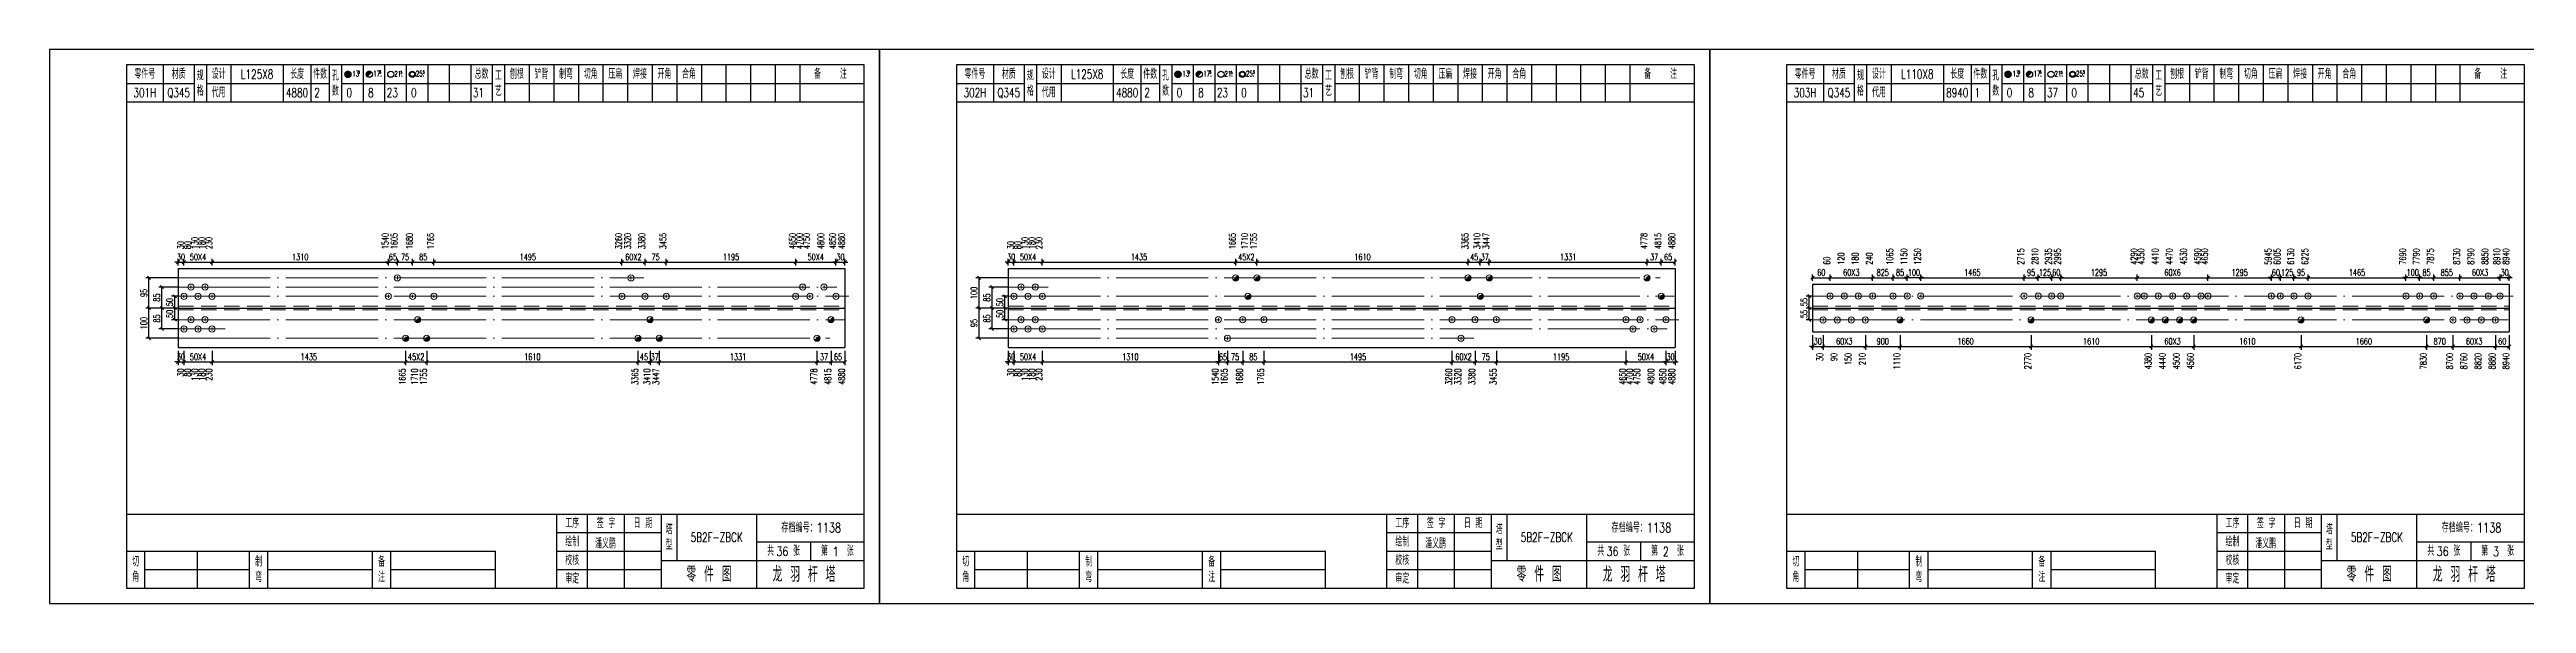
# Model space of a CAD drawing. Header units: millimetres. Extents: x 0 to 30240, y -10896 to -1348.
# Drawn here: x 0 to 806, y -2530 to -2350 of the extents above; entities that cross this region are included whole.
import ezdxf
from ezdxf.enums import TextEntityAlignment as Align

# ---------------------------------------------------------------- set-up
doc = ezdxf.new("R2010")
doc.units = ezdxf.units.MM
doc.header["$LTSCALE"] = 20
doc.header["$PDMODE"] = 1
doc.linetypes.add('DASHDOT2X', pattern=[1.75, 1.5, -0.125, 0, -0.125])
doc.linetypes.add('HIDDEN', pattern=[0.375, 0.25, -0.125])
for name, color, linetype, lineweight in [('1', 7, 'Continuous', 25), ('11', 3, 'Continuous', 13), ('2', 1, 'HIDDEN', 13), ('5', 1, 'Continuous', 13), ('7', 2, 'DASHDOT2X', 13)]:
    doc.layers.add(name, color=color, linetype=linetype, lineweight=lineweight)
doc.styles.get("Standard").update_dxf_attribs({"font": 'simplex', "width": 0.7, "bigfont": 'gbhzfs.shx'})
doc.styles.add('SYMBOL_TXT', font='txt.shx', dxfattribs={"width": 0.6})
doc.styles.add('TITLE_TXT', font='simplex.shx', dxfattribs={"width": 0.75, "height": 2.5, "bigfont": 'gbhzfs.shx'})
doc.dimstyles.get("Standard").update_dxf_attribs({"dimtxt": 2.1, "dimasz": 1, "dimexe": 1.05, "dimexo": 0, "dimgap": 0.63, "dimtad": 1, "dimzin": 0, "dimdsep": 46, "dimtxsty": 'standard', "dimblk": 'OBLIQUE', "dimblk1": 'OBLIQUE', "dimblk2": 'OBLIQUE', "dimcen": 0.09, "dimadec": 0, "dimazin": 0, "dimtfac": 1, "dimtdec": 1, "dimtix": 1, "dimtmove": 0, "dimatfit": 3, "dimfxl": 0, "dimtolj": 1, "dimtzin": 0, "dimarcsym": 0})
pattern_1 = [(0, (-3, 0), (0, 0.0125), [])]

# ---------------------------------------------------------------- blocks, each defined once
blk = doc.blocks.new('M12_HOLE')
h = blk.add_hatch()
h.set_pattern_fill('LINE', scale=0.1, style=0)
h.set_pattern_definition(pattern_1)
h.paths.add_polyline_path([(-5, 0, 1), (-1, 0, 1)])
at = {"color": 7}
blk.add_circle((-3, 0), 2, dxfattribs=at)
at = {"color": 7, "attachment_point": 1, "style": 'SYMBOL_TXT'}
for s, insert, char_height, width in [('13\\f??|b0|i0|c0|p54;.', (-0.1, 2.1), 3.5, 5.707), ('5', (3.7, 2.3), 1.8, 2.931)]:
    blk.add_mtext(s, dxfattribs=dict(at, insert=insert, char_height=char_height, width=width))
blk = doc.blocks.new('M16_HOLE')
h = blk.add_hatch()
h.set_pattern_fill('LINE', scale=0.1, style=0)
h.set_pattern_definition(pattern_1)
h.paths.add_polyline_path([(-1.6, 1.4, 0.668179), (-5, 0, 0.198912), (-4.4, -1.4)])
at = {"color": 7}
blk.add_circle((-3, 0), 2, dxfattribs=at)
at = {"color": 7, "attachment_point": 1, "style": 'SYMBOL_TXT'}
for s, insert, char_height, width in [('17.', (-0.4, 2.1), 3.5, 6.316), ('5', (3.6, 2.3), 1.8, 1.822)]:
    blk.add_mtext(s, dxfattribs=dict(at, insert=insert, char_height=char_height, width=width))
blk = doc.blocks.new('M20_HOLE')
at = {"color": 7}
blk.add_circle((-3, 0), 2, dxfattribs=at)
at = {"color": 7, "attachment_point": 1, "style": 'SYMBOL_TXT'}
for s, insert, char_height, width in [('21.', (-0.7, 2), 3.5, 6.074), ('5', (3.3, 2), 1.8, 1.458)]:
    blk.add_mtext(s, dxfattribs=dict(at, insert=insert, char_height=char_height, width=width))
blk = doc.blocks.new('M24_HOLE')
at = {"color": 7}
for radius in [2, 1.5]:
    blk.add_circle((-3, 0), radius, dxfattribs=at)
at = {"color": 7, "attachment_point": 1, "style": 'SYMBOL_TXT'}
for s, insert, char_height, width in [('25.', (-0.7, 2.1), 3.5, 2.429), ('5', (3.9, 2.3), 1.8, 1.944)]:
    blk.add_mtext(s, dxfattribs=dict(at, insert=insert, char_height=char_height, width=width))
blk = doc.blocks.new('JgCard')
for p, q in [((270, 180), (0, 180)), ((0, 180), (0, 0)), ((270, 0), (270, 180)), ((265, 175), (25, 175)), ((25, 175), (25, 5)), ((37, 175), (37, 163)), ((47, 175), (47, 163)), ((51, 175), (51, 163)), ((59, 175), (59, 163)), ((76, 175), (76, 163)), ((85, 175), (85, 163)), ((91, 175), (91, 163)), ((95, 175), (95, 163)), ((102, 175), (102, 163)), ((109, 175), (109, 163)), ((116, 175), (116, 163)), ((123, 175), (123, 163)), ((130, 175), (130, 163)), ((137, 175), (137, 163)), ((144, 175), (144, 163)), ((148, 175), (148, 163)), ((156, 175), (156, 163)), ((164, 175), (164, 163)), ((172, 175), (172, 163)), ((180, 175), (180, 163)), ((188, 175), (188, 163)), ((196, 175), (196, 163)), ((204, 175), (204, 163)), ((212, 175), (212, 163)), ((220, 175), (220, 163)), ((228, 175), (228, 163)), ((236, 175), (236, 163)), ((244, 175), (244, 163)), ((265, 5), (265, 175)), ((25, 169), (47, 169)), ((25, 163), (265, 163)), ((51, 169), (91, 169)), ((95, 169), (144, 169)), ((148, 169), (265, 169)), ((25, 29), (265, 29)), ((165, 5), (165, 29)), ((175, 5), (175, 29)), ((187, 5), (187, 29)), ((199, 5), (199, 29)), ((204, 29), (204, 14)), ((230, 5), (230, 29)), ((25, 17), (145, 17)), ((31, 5), (31, 17)), ((48, 17), (48, 5)), ((65, 5), (65, 17)), ((71, 5), (71, 17)), ((105, 5), (105, 17)), ((111, 5), (111, 17)), ((145, 5), (145, 17)), ((165, 23), (199, 23)), ((165, 17), (199, 17)), ((230, 20), (265, 20)), ((247.5, 20), (247.5, 14)), ((31, 11), (65, 11)), ((71, 11), (105, 11)), ((111, 11), (145, 11)), ((165, 11), (199, 11)), ((199, 14), (265, 14)), ((0, 0), (270, 0)), ((25, 5), (265, 5))]:
    blk.add_line(p, q)
blk.add_lwpolyline([(96.03, 171.99, -1), (98.03, 171.99, -1)], format="xyb", close=True)
blk.add_point((145, 96))
at = {"xscale": 0.5, "yscale": 0.5, "zscale": 0.5}
for name, p in [('M12_HOLE', (98.53, 171.99)), ('M16_HOLE', (105.5, 172)), ('M20_HOLE', (112.5, 172)), ('M24_HOLE', (119.5, 172))]:
    blk.add_blockref(name, p, dxfattribs=at)
at = {"style": 'TITLE_TXT', "width": 0.75}
for s, height, p in [('存档编号：1138', 3.076, (238.02, 23.07)), ('潘义鹏', 3, (177.45, 17.91)), ('龙 羽 杆 塔', 5, (235.17, 6.97))]:
    blk.add_text(s, height=height, dxfattribs=at).set_placement(p)
at = {"attachment_point": 5, "style": 'TITLE_TXT'}
for s, insert, char_height, width in [('零件号', (31, 172), 3, 15), ('材质', (42, 172), 3, 8), ('规格', (49, 169), 3, 4), ('设计', (55, 172), 3, 8), ('长度', (80.5, 172), 3, 8), ('件数', (88, 172), 3, 6), ('孔数', (93, 169), 3, 4), ('总数', (140.5, 172), 3, 7), ('工\\P艺', (146, 169), 3, 4), ('刨根', (152, 172), 3, 8), ('铲背', (160, 172), 3, 8), ('制弯', (168, 172), 3, 8), ('切角', (176, 172), 3, 8), ('压扁', (184, 172), 3, 8), ('焊接', (192, 172), 3, 8), ('开角', (200, 172), 3, 8), ('合角', (208, 172), 3, 8), ('备    注', (254, 172), 3, 22), ('代用', (55, 166), 3, 8), ('工序', (170, 26), 3, 10), ('签 字', (181, 26), 3, 12), ('日 期', (193, 26), 3, 12), ('塔\\P型', (201.5, 21.5), 3, 5), ('绘制', (170, 20), 3, 10), ('共    张', (238.75, 17), 3, 17.5), ('第    张', (256.25, 17), 3, 17.5), ('切\\P角', (28, 11), 3, 6), ('制\\P弯', (68, 11), 3, 6), ('备\\P注', (108, 11), 3, 6), ('校核', (170, 14), 3, 10), ('审定', (170, 8), 3, 10), ('零 件 图', (214.5, 9.5), 5, 31)]:
    blk.add_mtext(s, dxfattribs=dict(at, insert=insert, char_height=char_height, width=width))
blk = doc.blocks.new('M20')
for p, q in [((-0.5, 0), (0.5, 0)), ((0, -0.5), (0, 0.5))]:
    blk.add_line(p, q)
blk.add_circle((0, 0), 1)
blk = doc.blocks.new('M16')
for p, q in [((-0.71, -0.71), (0.71, 0.71)), ((-0.4, 0), (0.4, 0)), ((0, 0.4), (0, -0.4))]:
    blk.add_line(p, q)
blk.add_circle((0, 0), 1)
for radius in [0.8, 0.6, 0.4, 0.2]:
    blk.add_arc((0, 0), radius, 225, 45)
blk = doc.blocks.new('_Oblique')
at = {"color": 0, "linetype": 'ByBlock', "lineweight": -2}
blk.add_line((-0.5, -0.5), (0.5, 0.5), dxfattribs=at)
blk = doc.blocks.new('*D572')
at = {"layer": '11', "color": 0, "lineweight": -2}
for p, q in [((41.8, -2448.31), (41.8, -2453.04)), ((43.69, -2448.31), (43.69, -2453.04)), ((41.8, -2451.99), (40.8, -2451.99)), ((41.8, -2451.99), (43.69, -2451.99)), ((43.69, -2451.99), (44.69, -2451.99))]:
    blk.add_line(p, q, dxfattribs=at)
at = {"layer": 'Defpoints', "color": 0}
for p in [(41.8, -2448.31), (43.69, -2448.31), (43.69, -2451.99)]:
    blk.add_point(p, dxfattribs=at)
at = {"layer": '11', "color": 0, "lineweight": -2}
blk.add_blockref('_Oblique', (41.8, -2451.99), dxfattribs=at)
at = {"layer": '11', "color": 0, "lineweight": -2, "rotation": 180}
blk.add_blockref('_Oblique', (43.69, -2451.99), dxfattribs=at)
at = {"layer": '11', "color": 0, "insert": (42.74, -2450.31), "char_height": 2.1, "attachment_point": 5}
blk.add_mtext('\\A1;30', dxfattribs=at)
blk = doc.blocks.new('*D578')
at = {"layer": '11', "color": 0, "lineweight": -2}
for p, q in [((195.35, -2448.31), (195.35, -2453.04)), ((198.29, -2448.31), (198.29, -2453.04)), ((195.35, -2451.99), (194.35, -2451.99)), ((195.35, -2451.99), (198.29, -2451.99)), ((198.29, -2451.99), (199.29, -2451.99))]:
    blk.add_line(p, q, dxfattribs=at)
at = {"layer": 'Defpoints', "color": 0}
for p in [(195.35, -2448.31), (198.29, -2448.31), (198.29, -2451.99)]:
    blk.add_point(p, dxfattribs=at)
at = {"layer": '11', "color": 0, "lineweight": -2}
blk.add_blockref('_Oblique', (195.35, -2451.99), dxfattribs=at)
at = {"layer": '11', "color": 0, "lineweight": -2, "rotation": 180}
blk.add_blockref('_Oblique', (198.29, -2451.99), dxfattribs=at)
at = {"layer": '11', "color": 0, "insert": (196.82, -2450.31), "char_height": 2.1, "attachment_point": 5}
blk.add_mtext('\\A1;37', dxfattribs=at)
blk = doc.blocks.new('*D582')
at = {"layer": '11', "color": 0, "lineweight": -2}
for p, q in [((41.8, -2419.54), (40.8, -2419.54)), ((41.8, -2420.59), (41.8, -2418.49)), ((41.8, -2419.54), (43.69, -2419.54)), ((43.69, -2420.59), (43.69, -2418.49)), ((43.69, -2419.54), (44.69, -2419.54))]:
    blk.add_line(p, q, dxfattribs=at)
at = {"layer": 'Defpoints', "color": 0}
for p in [(41.8, -2420.59), (43.69, -2419.54), (43.69, -2420.59)]:
    blk.add_point(p, dxfattribs=at)
at = {"layer": '11', "color": 0, "lineweight": -2}
blk.add_blockref('_Oblique', (41.8, -2419.54), dxfattribs=at)
at = {"layer": '11', "color": 0, "lineweight": -2, "rotation": 180}
blk.add_blockref('_Oblique', (43.69, -2419.54), dxfattribs=at)
at = {"layer": '11', "color": 0, "insert": (42.74, -2417.86), "char_height": 2.1, "attachment_point": 5}
blk.add_mtext('\\A1;30', dxfattribs=at)
blk = doc.blocks.new('*D585')
at = {"layer": '11', "color": 0, "lineweight": -2}
for p, q in [((110.2, -2419.54), (109.2, -2419.54)), ((110.2, -2420.59), (110.2, -2418.49)), ((110.2, -2419.54), (113.14, -2419.54)), ((113.14, -2420.59), (113.14, -2418.49)), ((113.14, -2419.54), (114.14, -2419.54))]:
    blk.add_line(p, q, dxfattribs=at)
at = {"layer": 'Defpoints', "color": 0}
for p in [(110.2, -2420.59), (113.14, -2419.54), (113.14, -2420.59)]:
    blk.add_point(p, dxfattribs=at)
at = {"layer": '11', "color": 0, "lineweight": -2}
blk.add_blockref('_Oblique', (110.2, -2419.54), dxfattribs=at)
at = {"layer": '11', "color": 0, "lineweight": -2, "rotation": 180}
blk.add_blockref('_Oblique', (113.14, -2419.54), dxfattribs=at)
at = {"layer": '11', "color": 0, "insert": (111.67, -2417.86), "char_height": 2.1, "attachment_point": 5}
blk.add_mtext('\\A1;65', dxfattribs=at)
blk = doc.blocks.new('*D593')
at = {"layer": '11', "color": 0, "lineweight": -2}
for p, q in [((255.76, -2419.54), (254.76, -2419.54)), ((255.76, -2420.59), (255.76, -2418.49)), ((255.76, -2419.54), (258.7, -2419.54)), ((258.7, -2420.59), (258.7, -2418.49)), ((258.7, -2419.54), (259.7, -2419.54))]:
    blk.add_line(p, q, dxfattribs=at)
at = {"layer": 'Defpoints', "color": 0}
for p in [(255.76, -2420.59), (258.7, -2419.54), (258.7, -2420.59)]:
    blk.add_point(p, dxfattribs=at)
at = {"layer": '11', "color": 0, "lineweight": -2}
blk.add_blockref('_Oblique', (255.76, -2419.54), dxfattribs=at)
at = {"layer": '11', "color": 0, "lineweight": -2, "rotation": 180}
blk.add_blockref('_Oblique', (258.7, -2419.54), dxfattribs=at)
at = {"layer": '11', "color": 0, "insert": (257.23, -2417.86), "char_height": 2.1, "attachment_point": 5}
blk.add_mtext('\\A1;30', dxfattribs=at)
blk = doc.blocks.new('*D600')
at = {"layer": '11', "color": 0, "lineweight": -2}
for p, q in [((311.8, -2448.31), (311.8, -2453.04)), ((313.69, -2448.31), (313.69, -2453.04)), ((311.8, -2451.99), (310.8, -2451.99)), ((311.8, -2451.99), (313.69, -2451.99)), ((313.69, -2451.99), (314.69, -2451.99))]:
    blk.add_line(p, q, dxfattribs=at)
at = {"layer": 'Defpoints', "color": 0}
for p in [(311.8, -2448.31), (313.69, -2448.31), (313.69, -2451.99)]:
    blk.add_point(p, dxfattribs=at)
at = {"layer": '11', "color": 0, "lineweight": -2}
blk.add_blockref('_Oblique', (311.8, -2451.99), dxfattribs=at)
at = {"layer": '11', "color": 0, "lineweight": -2, "rotation": 180}
blk.add_blockref('_Oblique', (313.69, -2451.99), dxfattribs=at)
at = {"layer": '11', "color": 0, "insert": (312.75, -2450.31), "char_height": 2.1, "attachment_point": 5}
blk.add_mtext('\\A1;30', dxfattribs=at)
blk = doc.blocks.new('*D603')
at = {"layer": '11', "color": 0, "lineweight": -2}
for p, q in [((380.2, -2448.31), (380.2, -2453.04)), ((383.14, -2448.31), (383.14, -2453.04)), ((380.2, -2451.99), (379.2, -2451.99)), ((380.2, -2451.99), (383.14, -2451.99)), ((383.14, -2451.99), (384.14, -2451.99))]:
    blk.add_line(p, q, dxfattribs=at)
at = {"layer": 'Defpoints', "color": 0}
for p in [(380.2, -2448.31), (383.14, -2448.31), (383.14, -2451.99)]:
    blk.add_point(p, dxfattribs=at)
at = {"layer": '11', "color": 0, "lineweight": -2}
blk.add_blockref('_Oblique', (380.2, -2451.99), dxfattribs=at)
at = {"layer": '11', "color": 0, "lineweight": -2, "rotation": 180}
blk.add_blockref('_Oblique', (383.14, -2451.99), dxfattribs=at)
at = {"layer": '11', "color": 0, "insert": (381.67, -2450.31), "char_height": 2.1, "attachment_point": 5}
blk.add_mtext('\\A1;65', dxfattribs=at)
blk = doc.blocks.new('*D611')
at = {"layer": '11', "color": 0, "lineweight": -2}
for p, q in [((525.76, -2448.31), (525.76, -2453.04)), ((528.7, -2448.31), (528.7, -2453.04)), ((525.76, -2451.99), (524.76, -2451.99)), ((525.76, -2451.99), (528.7, -2451.99)), ((528.7, -2451.99), (529.7, -2451.99))]:
    blk.add_line(p, q, dxfattribs=at)
at = {"layer": 'Defpoints', "color": 0}
for p in [(525.76, -2448.31), (528.7, -2448.31), (528.7, -2451.99)]:
    blk.add_point(p, dxfattribs=at)
at = {"layer": '11', "color": 0, "lineweight": -2}
blk.add_blockref('_Oblique', (525.76, -2451.99), dxfattribs=at)
at = {"layer": '11', "color": 0, "lineweight": -2, "rotation": 180}
blk.add_blockref('_Oblique', (528.7, -2451.99), dxfattribs=at)
at = {"layer": '11', "color": 0, "insert": (527.23, -2450.31), "char_height": 2.1, "attachment_point": 5}
blk.add_mtext('\\A1;30', dxfattribs=at)
blk = doc.blocks.new('*D612')
at = {"layer": '11', "color": 0, "lineweight": -2}
for p, q in [((311.8, -2419.54), (310.8, -2419.54)), ((311.8, -2420.59), (311.8, -2418.49)), ((311.8, -2419.54), (313.69, -2419.54)), ((313.69, -2420.59), (313.69, -2418.49)), ((313.69, -2419.54), (314.69, -2419.54))]:
    blk.add_line(p, q, dxfattribs=at)
at = {"layer": 'Defpoints', "color": 0}
for p in [(311.8, -2420.59), (313.69, -2419.54), (313.69, -2420.59)]:
    blk.add_point(p, dxfattribs=at)
at = {"layer": '11', "color": 0, "lineweight": -2}
blk.add_blockref('_Oblique', (311.8, -2419.54), dxfattribs=at)
at = {"layer": '11', "color": 0, "lineweight": -2, "rotation": 180}
blk.add_blockref('_Oblique', (313.69, -2419.54), dxfattribs=at)
at = {"layer": '11', "color": 0, "insert": (312.75, -2417.86), "char_height": 2.1, "attachment_point": 5}
blk.add_mtext('\\A1;30', dxfattribs=at)
blk = doc.blocks.new('*D618')
at = {"layer": '11', "color": 0, "lineweight": -2}
for p, q in [((465.35, -2419.54), (464.35, -2419.54)), ((465.35, -2420.59), (465.35, -2418.49)), ((465.35, -2419.54), (468.29, -2419.54)), ((468.29, -2420.59), (468.29, -2418.49)), ((468.29, -2419.54), (469.29, -2419.54))]:
    blk.add_line(p, q, dxfattribs=at)
at = {"layer": 'Defpoints', "color": 0}
for p in [(465.35, -2420.59), (468.29, -2419.54), (468.29, -2420.59)]:
    blk.add_point(p, dxfattribs=at)
at = {"layer": '11', "color": 0, "lineweight": -2}
blk.add_blockref('_Oblique', (465.35, -2419.54), dxfattribs=at)
at = {"layer": '11', "color": 0, "lineweight": -2, "rotation": 180}
blk.add_blockref('_Oblique', (468.29, -2419.54), dxfattribs=at)
at = {"layer": '11', "color": 0, "insert": (466.82, -2417.86), "char_height": 2.1, "attachment_point": 5}
blk.add_mtext('\\A1;37', dxfattribs=at)
blk = doc.blocks.new('*D628')
at = {"layer": '11', "color": 0, "lineweight": -2}
for p, q in [((573.4, -2446.95), (572.4, -2446.95)), ((573.4, -2443.27), (573.4, -2448)), ((573.4, -2446.95), (576.84, -2446.95)), ((576.84, -2443.27), (576.84, -2448)), ((576.84, -2446.95), (577.84, -2446.95))]:
    blk.add_line(p, q, dxfattribs=at)
at = {"layer": 'Defpoints', "color": 0}
for p in [(573.4, -2443.27), (576.84, -2443.27), (576.84, -2446.95)]:
    blk.add_point(p, dxfattribs=at)
at = {"layer": '11', "color": 0, "lineweight": -2}
blk.add_blockref('_Oblique', (573.4, -2446.95), dxfattribs=at)
at = {"layer": '11', "color": 0, "lineweight": -2, "rotation": 180}
blk.add_blockref('_Oblique', (576.84, -2446.95), dxfattribs=at)
at = {"layer": '11', "color": 0, "insert": (575.12, -2445.27), "char_height": 2.1, "attachment_point": 5}
blk.add_mtext('\\A1;30', dxfattribs=at)
blk = doc.blocks.new('*D643')
at = {"layer": '11', "color": 0, "lineweight": -2}
for p, q in [((604.21, -2424.58), (603.21, -2424.58)), ((604.21, -2425.63), (604.21, -2423.53)), ((604.21, -2424.58), (608.62, -2424.58)), ((608.62, -2425.63), (608.62, -2423.53)), ((608.62, -2424.58), (609.62, -2424.58))]:
    blk.add_line(p, q, dxfattribs=at)
at = {"layer": 'Defpoints', "color": 0}
for p in [(608.62, -2424.58), (604.21, -2425.63), (608.62, -2425.63)]:
    blk.add_point(p, dxfattribs=at)
at = {"layer": '11', "color": 0, "lineweight": -2}
blk.add_blockref('_Oblique', (604.21, -2424.58), dxfattribs=at)
at = {"layer": '11', "color": 0, "lineweight": -2, "rotation": 180}
blk.add_blockref('_Oblique', (608.62, -2424.58), dxfattribs=at)
at = {"layer": '11', "color": 0, "insert": (606.41, -2422.9), "char_height": 2.1, "attachment_point": 5}
blk.add_mtext('\\A1;100', dxfattribs=at)
blk = doc.blocks.new('*D646')
at = {"layer": '11', "color": 0, "lineweight": -2}
for p, q in [((646.82, -2424.58), (645.82, -2424.58)), ((646.82, -2425.63), (646.82, -2423.53)), ((646.82, -2424.58), (651.23, -2424.58)), ((651.23, -2425.63), (651.23, -2423.53)), ((651.23, -2424.58), (652.23, -2424.58))]:
    blk.add_line(p, q, dxfattribs=at)
at = {"layer": 'Defpoints', "color": 0}
for p in [(651.23, -2424.58), (646.82, -2425.63), (651.23, -2425.63)]:
    blk.add_point(p, dxfattribs=at)
at = {"layer": '11', "color": 0, "lineweight": -2}
blk.add_blockref('_Oblique', (646.82, -2424.58), dxfattribs=at)
at = {"layer": '11', "color": 0, "lineweight": -2, "rotation": 180}
blk.add_blockref('_Oblique', (651.23, -2424.58), dxfattribs=at)
at = {"layer": '11', "color": 0, "insert": (649.02, -2422.9), "char_height": 2.1, "attachment_point": 5}
blk.add_mtext('\\A1;125', dxfattribs=at)
blk = doc.blocks.new('*D647')
at = {"layer": '11', "color": 0, "lineweight": -2}
for p, q in [((651.23, -2424.58), (650.23, -2424.58)), ((651.23, -2425.63), (651.23, -2423.53)), ((651.23, -2424.58), (654.17, -2424.58)), ((654.17, -2425.63), (654.17, -2423.53)), ((654.17, -2424.58), (655.17, -2424.58))]:
    blk.add_line(p, q, dxfattribs=at)
at = {"layer": 'Defpoints', "color": 0}
for p in [(654.17, -2424.58), (651.23, -2425.63), (654.17, -2425.63)]:
    blk.add_point(p, dxfattribs=at)
at = {"layer": '11', "color": 0, "lineweight": -2}
blk.add_blockref('_Oblique', (651.23, -2424.58), dxfattribs=at)
at = {"layer": '11', "color": 0, "lineweight": -2, "rotation": 180}
blk.add_blockref('_Oblique', (654.17, -2424.58), dxfattribs=at)
at = {"layer": '11', "color": 0, "insert": (652.7, -2422.9), "char_height": 2.1, "attachment_point": 5}
blk.add_mtext('\\A1;60', dxfattribs=at)
blk = doc.blocks.new('*D651')
at = {"layer": '11', "color": 0, "lineweight": -2}
for p, q in [((722.67, -2424.58), (721.67, -2424.58)), ((722.67, -2425.63), (722.67, -2423.53)), ((722.67, -2424.58), (725.61, -2424.58)), ((725.61, -2425.63), (725.61, -2423.53)), ((725.61, -2424.58), (726.61, -2424.58))]:
    blk.add_line(p, q, dxfattribs=at)
at = {"layer": 'Defpoints', "color": 0}
for p in [(725.61, -2424.58), (722.67, -2425.63), (725.61, -2425.63)]:
    blk.add_point(p, dxfattribs=at)
at = {"layer": '11', "color": 0, "lineweight": -2}
blk.add_blockref('_Oblique', (722.67, -2424.58), dxfattribs=at)
at = {"layer": '11', "color": 0, "lineweight": -2, "rotation": 180}
blk.add_blockref('_Oblique', (725.61, -2424.58), dxfattribs=at)
at = {"layer": '11', "color": 0, "insert": (724.14, -2422.9), "char_height": 2.1, "attachment_point": 5}
blk.add_mtext('\\A1;60', dxfattribs=at)
blk = doc.blocks.new('*D652')
at = {"layer": '11', "color": 0, "lineweight": -2}
for p, q in [((725.61, -2424.58), (724.61, -2424.58)), ((725.61, -2425.63), (725.61, -2423.53)), ((725.61, -2424.58), (730.02, -2424.58)), ((730.02, -2425.63), (730.02, -2423.53)), ((730.02, -2424.58), (731.02, -2424.58))]:
    blk.add_line(p, q, dxfattribs=at)
at = {"layer": 'Defpoints', "color": 0}
for p in [(730.02, -2424.58), (725.61, -2425.63), (730.02, -2425.63)]:
    blk.add_point(p, dxfattribs=at)
at = {"layer": '11', "color": 0, "lineweight": -2}
blk.add_blockref('_Oblique', (725.61, -2424.58), dxfattribs=at)
at = {"layer": '11', "color": 0, "lineweight": -2, "rotation": 180}
blk.add_blockref('_Oblique', (730.02, -2424.58), dxfattribs=at)
at = {"layer": '11', "color": 0, "insert": (727.81, -2422.9), "char_height": 2.1, "attachment_point": 5}
blk.add_mtext('\\A1;125', dxfattribs=at)
blk = doc.blocks.new('*D655')
at = {"layer": '11', "color": 0, "lineweight": -2}
for p, q in [((766.44, -2424.58), (765.44, -2424.58)), ((766.44, -2425.63), (766.44, -2423.53)), ((766.44, -2424.58), (770.85, -2424.58)), ((770.85, -2425.63), (770.85, -2423.53)), ((770.85, -2424.58), (771.85, -2424.58))]:
    blk.add_line(p, q, dxfattribs=at)
at = {"layer": 'Defpoints', "color": 0}
for p in [(770.85, -2424.58), (766.44, -2425.63), (770.85, -2425.63)]:
    blk.add_point(p, dxfattribs=at)
at = {"layer": '11', "color": 0, "lineweight": -2}
blk.add_blockref('_Oblique', (766.44, -2424.58), dxfattribs=at)
at = {"layer": '11', "color": 0, "lineweight": -2, "rotation": 180}
blk.add_blockref('_Oblique', (770.85, -2424.58), dxfattribs=at)
at = {"layer": '11', "color": 0, "insert": (768.65, -2422.9), "char_height": 2.1, "attachment_point": 5}
blk.add_mtext('\\A1;100', dxfattribs=at)
blk = doc.blocks.new('*D659')
at = {"layer": '11', "color": 0, "lineweight": -2}
for p, q in [((797.06, -2424.58), (796.06, -2424.58)), ((797.06, -2425.63), (797.06, -2423.53)), ((797.06, -2424.58), (800, -2424.58)), ((800, -2425.63), (800, -2423.53)), ((800, -2424.58), (801, -2424.58))]:
    blk.add_line(p, q, dxfattribs=at)
at = {"layer": 'Defpoints', "color": 0}
for p in [(800, -2424.58), (797.06, -2425.63), (800, -2425.63)]:
    blk.add_point(p, dxfattribs=at)
at = {"layer": '11', "color": 0, "lineweight": -2}
blk.add_blockref('_Oblique', (797.06, -2424.58), dxfattribs=at)
at = {"layer": '11', "color": 0, "lineweight": -2, "rotation": 180}
blk.add_blockref('_Oblique', (800, -2424.58), dxfattribs=at)
at = {"layer": '11', "color": 0, "insert": (798.53, -2422.9), "char_height": 2.1, "attachment_point": 5}
blk.add_mtext('\\A1;30', dxfattribs=at)

msp = doc.modelspace()

# ---------------------------------------------------------------- linework, layer by layer
at = {"layer": '1'}
for p, q in [((41.8, -2421.645), (41.8, -2447.265)), ((41.8, -2421.645), (258.7, -2421.645)), ((258.7, -2421.645), (258.7, -2447.265)), ((311.8, -2421.645), (311.8, -2447.265)), ((311.8, -2421.645), (528.7, -2421.645)), ((528.7, -2421.645), (528.7, -2447.265)), ((573.4, -2426.685), (573.4, -2442.225)), ((573.4, -2426.685), (800, -2426.685)), ((800, -2426.685), (800, -2442.225)), ((41.8, -2434.455), (258.7, -2434.455)), ((311.8, -2434.455), (528.7, -2434.455)), ((573.4, -2434.455), (800, -2434.455)), ((41.8, -2447.265), (258.7, -2447.265)), ((311.8, -2447.265), (528.7, -2447.265)), ((573.4, -2442.225), (800, -2442.225))]:
    msp.add_line(p, q, dxfattribs=at)
at = {"layer": '2'}
for p, q in [((41.8, -2433.845), (258.7, -2433.845)), ((41.8, -2435.064), (258.7, -2435.064)), ((311.8, -2433.845), (528.7, -2433.845)), ((311.8, -2435.064), (528.7, -2435.064)), ((573.4, -2433.89), (800, -2433.89)), ((573.4, -2435.02), (800, -2435.02))]:
    msp.add_line(p, q, dxfattribs=at)
at = {"layer": '7'}
for p, q in [((41.8, -2424.645), (193.289, -2424.645)), ((311.8, -2424.645), (523.81, -2424.645)), ((41.8, -2427.645), (256.11, -2427.645)), ((41.8, -2430.645), (259.96, -2430.645)), ((311.8, -2427.645), (324.79, -2427.645)), ((311.8, -2430.645), (528.41, -2430.645)), ((573.4, -2430.57), (801.26, -2430.57)), ((41.8, -2438.265), (258.41, -2438.265)), ((311.8, -2438.265), (529.96, -2438.265)), ((573.4, -2438.34), (799.71, -2438.34)), ((41.8, -2441.265), (57.09, -2441.265)), ((41.8, -2444.265), (253.81, -2444.265)), ((311.8, -2441.265), (526.11, -2441.265)), ((311.8, -2444.265), (463.289, -2444.265))]:
    msp.add_line(p, q, dxfattribs=at)

# ---------------------------------------------------------------- block references
at = {"layer": '1'}
for p in [(0, -2530.455), (270, -2530.455), (540, -2530.455)]:
    msp.add_blockref('JgCard', p, dxfattribs=at)
at = {"layer": '5'}
for name, p in [('M20', (113.136, -2424.645)), ('M20', (189.089, -2424.645)), ('M16', (385.803, -2424.645)), ('M16', (392.703, -2424.645)), ('M16', (461.389, -2424.645)), ('M16', (468.289, -2424.645)), ('M16', (519.61, -2424.645)), ('M20', (43.69, -2430.645)), ('M20', (45.99, -2427.645)), ('M20', (48.29, -2430.645)), ('M20', (50.59, -2427.645)), ('M20', (52.89, -2430.645)), ('M20', (110.196, -2430.645)), ('M20', (118.103, -2430.645)), ('M20', (125.003, -2430.645)), ('M20', (186.149, -2430.645)), ('M20', (193.689, -2430.645)), ('M20', (200.589, -2430.645)), ('M20', (242.71, -2430.645)), ('M20', (245.01, -2427.645)), ('M20', (247.31, -2430.645)), ('M20', (251.91, -2427.645)), ('M20', (255.76, -2430.645)), ('M20', (313.69, -2430.645)), ('M20', (315.99, -2427.645)), ('M20', (318.29, -2430.645)), ('M20', (320.59, -2427.645)), ('M20', (322.89, -2430.645)), ('M16', (389.763, -2430.645)), ('M16', (465.349, -2430.645)), ('M16', (524.21, -2430.645)), ('M20', (579.14, -2430.57)), ('M20', (583.74, -2430.57)), ('M20', (588.34, -2430.57)), ('M20', (592.94, -2430.57)), ('M20', (599.609, -2430.57)), ('M20', (604.209, -2430.57)), ('M20', (608.619, -2430.57)), ('M20', (642.216, -2430.57)), ('M20', (646.816, -2430.57)), ('M20', (651.226, -2430.57)), ('M20', (654.166, -2430.57)), ('M20', (679.021, -2430.57)), ('M20', (681.321, -2430.57)), ('M20', (685.921, -2430.57)), ('M20', (690.521, -2430.57)), ('M20', (695.121, -2430.57)), ('M20', (699.721, -2430.57)), ('M20', (702.021, -2430.57)), ('M20', (722.667, -2430.57)), ('M20', (725.607, -2430.57)), ('M20', (730.017, -2430.57)), ('M20', (734.617, -2430.57)), ('M20', (766.441, -2430.57)), ('M20', (770.851, -2430.57)), ('M20', (775.451, -2430.57)), ('M20', (784.01, -2430.57)), ('M20', (788.61, -2430.57)), ('M20', (793.21, -2430.57)), ('M20', (797.06, -2430.57)), ('M20', (43.69, -2441.265)), ('M20', (45.99, -2438.265)), ('M20', (48.29, -2441.265)), ('M20', (50.59, -2438.265)), ('M20', (52.89, -2441.265)), ('M16', (119.763, -2438.265)), ('M16', (195.349, -2438.265)), ('M16', (254.21, -2438.265)), ('M20', (313.69, -2441.265)), ('M20', (315.99, -2438.265)), ('M20', (318.29, -2441.265)), ('M20', (320.59, -2438.265)), ('M20', (322.89, -2441.265)), ('M20', (380.196, -2438.265)), ('M20', (388.103, -2438.265)), ('M20', (395.003, -2438.265)), ('M20', (456.149, -2438.265)), ('M20', (463.689, -2438.265)), ('M20', (470.589, -2438.265)), ('M20', (512.71, -2438.265)), ('M20', (515.01, -2441.265)), ('M20', (517.31, -2438.265)), ('M20', (521.91, -2441.265)), ('M20', (525.76, -2438.265)), ('M20', (576.84, -2438.34)), ('M20', (581.44, -2438.34)), ('M20', (586.04, -2438.34)), ('M20', (590.64, -2438.34)), ('M16', (601.909, -2438.34)), ('M16', (644.516, -2438.34)), ('M16', (683.621, -2438.34)), ('M16', (688.221, -2438.34)), ('M16', (692.821, -2438.34)), ('M16', (697.421, -2438.34)), ('M16', (732.317, -2438.34)), ('M16', (773.151, -2438.34)), ('M20', (781.71, -2438.34)), ('M20', (786.31, -2438.34)), ('M20', (790.91, -2438.34)), ('M20', (795.51, -2438.34)), ('M16', (115.803, -2444.265)), ('M16', (122.703, -2444.265)), ('M16', (191.389, -2444.265)), ('M16', (198.289, -2444.265)), ('M16', (249.61, -2444.265)), ('M20', (383.136, -2444.265)), ('M20', (459.089, -2444.265))]:
    msp.add_blockref(name, p, dxfattribs=at)

# ---------------------------------------------------------------- texts
at = {"style": 'TITLE_TXT', "width": 0.75}
for s, p in [('36', (236.438, -2515.024)), ('1', (254.744, -2515.114)), ('36', (506.438, -2515.024)), ('2', (524.744, -2515.114)), ('36', (776.438, -2515.024)), ('3', (794.744, -2515.114))]:
    msp.add_text(s, height=3, dxfattribs=at).set_placement(p)
at = {"layer": '1', "width": 0.7}
for s, p in [('L125X8', (67.5, -2358.455)), ('L125X8', (337.5, -2358.455)), ('L110X8', (607.5, -2358.455)), ('301H', (31, -2364.455)), ('Q345', (42, -2364.455)), ('4880', (80.5, -2364.455)), ('2', (87, -2364.455)), ('0', (97.5, -2364.455)), ('8', (104.5, -2364.455)), ('23', (111.5, -2364.455)), ('0', (118.5, -2364.455)), ('31', (139.5, -2364.455)), ('302H', (301, -2364.455)), ('Q345', (312, -2364.455)), ('4880', (350.5, -2364.455)), ('2', (357, -2364.455)), ('0', (367.5, -2364.455)), ('8', (374.5, -2364.455)), ('23', (381.5, -2364.455)), ('0', (388.5, -2364.455)), ('31', (409.5, -2364.455)), ('303H', (571, -2364.455)), ('Q345', (582, -2364.455)), ('8940', (620.5, -2364.455)), ('1', (627, -2364.455)), ('0', (637.5, -2364.455)), ('8', (644.5, -2364.455)), ('37', (651.5, -2364.455)), ('0', (658.5, -2364.455)), ('45', (679.5, -2364.455))]:
    msp.add_text(s, height=3, dxfattribs=at).set_placement(p, align=Align.MIDDLE_CENTER)
for s, p in [('30', (43.69, -2415.345)), ('80', (45.99, -2415.345)), ('130', (48.29, -2415.345)), ('180', (50.59, -2415.345)), ('230', (52.89, -2415.345)), ('1540', (110.196, -2415.345)), ('1605', (113.123, -2415.345)), ('1680', (118.103, -2415.345)), ('1765', (125.003, -2415.345)), ('3260', (186.149, -2415.345)), ('3320', (189.09, -2415.345)), ('3380', (193.689, -2415.345)), ('3455', (200.589, -2415.345)), ('4650', (242.712, -2415.345)), ('4700', (245.012, -2415.345)), ('4750', (247.313, -2415.345)), ('4800', (251.916, -2415.345)), ('4850', (255.764, -2415.345)), ('4880', (258.7, -2415.345)), ('30', (313.69, -2415.345)), ('80', (315.99, -2415.345)), ('130', (318.29, -2415.345)), ('180', (320.59, -2415.345)), ('230', (322.89, -2415.345)), ('1665', (385.79, -2415.345)), ('1710', (389.763, -2415.345)), ('1755', (392.671, -2415.345)), ('3365', (461.465, -2415.345)), ('3410', (465.349, -2415.345)), ('3447', (468.271, -2415.345)), ('4778', (519.633, -2415.345)), ('4815', (524.21, -2415.345)), ('4880', (528.7, -2415.345)), ('120', (583.74, -2420.385)), ('180', (588.34, -2420.385)), ('240', (592.94, -2420.385)), ('1065', (599.609, -2420.385)), ('1150', (604.209, -2420.385)), ('1250', (608.619, -2420.385)), ('2715', (642.216, -2420.385)), ('2810', (646.816, -2420.385)), ('2935', (651.226, -2420.385)), ('2995', (654.166, -2420.385)), ('4290', (679.021, -2420.385)), ('4350', (681.321, -2420.385)), ('4410', (685.921, -2420.385)), ('4470', (690.521, -2420.385)), ('4530', (695.121, -2420.385)), ('4590', (699.721, -2420.385)), ('4650', (702.021, -2420.385)), ('5945', (722.667, -2420.385)), ('6005', (725.607, -2420.385)), ('6130', (730.017, -2420.385)), ('6225', (734.617, -2420.385)), ('7690', (766.441, -2420.385)), ('7790', (770.851, -2420.385)), ('7875', (775.451, -2420.385)), ('8730', (784.01, -2420.385)), ('8790', (788.61, -2420.385)), ('8850', (793.21, -2420.385)), ('8910', (797.06, -2420.385)), ('8940', (800, -2420.385)), ('60', (579.14, -2420.385))]:
    msp.add_text(s, height=2.1, rotation=90, dxfattribs=at).set_placement(p)
for s, p in [('30', (43.69, -2454.09)), ('80', (45.99, -2454.09)), ('130', (48.29, -2454.09)), ('180', (50.59, -2454.09)), ('230', (52.89, -2454.09)), ('1665', (115.79, -2454.09)), ('1710', (119.763, -2454.09)), ('1755', (122.672, -2454.09)), ('3365', (191.465, -2454.09)), ('3410', (195.349, -2454.09)), ('3447', (198.272, -2454.09)), ('4778', (249.633, -2454.09)), ('4815', (254.21, -2454.09)), ('4880', (258.7, -2454.09)), ('30', (313.69, -2454.09)), ('80', (315.99, -2454.09)), ('130', (318.29, -2454.09)), ('180', (320.59, -2454.09)), ('230', (322.89, -2454.09)), ('1540', (380.196, -2454.09)), ('1605', (383.126, -2454.09)), ('1680', (388.103, -2454.09)), ('1765', (395.003, -2454.09)), ('3260', (456.149, -2454.09)), ('3320', (459.092, -2454.09)), ('3380', (463.689, -2454.09)), ('3455', (470.589, -2454.09)), ('4650', (512.712, -2454.09)), ('4700', (515.012, -2454.09)), ('4750', (517.313, -2454.09)), ('4800', (521.916, -2454.09)), ('4850', (525.764, -2454.09)), ('4880', (528.7, -2454.09)), ('30', (576.84, -2449.05)), ('90', (581.44, -2449.05)), ('150', (586.04, -2449.05)), ('210', (590.64, -2449.05)), ('1110', (601.91, -2449.05)), ('2770', (644.518, -2449.05)), ('4380', (683.621, -2449.05)), ('4440', (688.221, -2449.05)), ('4500', (692.821, -2449.05)), ('4560', (697.421, -2449.05)), ('6170', (732.317, -2449.05)), ('7830', (773.151, -2449.05)), ('8700', (781.71, -2449.05)), ('8760', (786.31, -2449.05)), ('8820', (790.91, -2449.05)), ('8880', (795.51, -2449.05)), ('8940', (800, -2449.05))]:
    msp.add_text(s, height=2.1, rotation=90, dxfattribs=at).set_placement(p, align=Align.RIGHT)
at = {"layer": '1', "char_height": 3, "width": 26, "attachment_point": 5}
for insert in [(217, -2508.955), (487, -2508.955), (757, -2508.955)]:
    msp.add_mtext('5B2F-ZBCK', dxfattribs=dict(at, insert=insert))

# ---------------------------------------------------------------- dimensions: what is measured, and where the dimension line sits
at = {"layer": '1'}
for base, p1, p2, text in [((32.35, -2424.645), (41.75, -2434.455), (41.75, -2424.645), '95'), ((302.35, -2424.645), (311.75, -2434.455), (311.75, -2424.645), '100'), ((36.55, -2427.645), (41.75, -2434.455), (41.75, -2427.645), '85'), ((40.75, -2430.645), (41.75, -2434.455), (41.75, -2430.645), '50'), ((306.55, -2427.645), (311.75, -2434.455), (311.75, -2427.645), '85'), ((310.75, -2430.645), (311.75, -2434.455), (311.75, -2430.645), '50'), ((572.35, -2430.57), (573.35, -2434.455), (573.35, -2430.57), '55'), ((32.35, -2434.455), (41.75, -2444.265), (41.75, -2434.455), '100'), ((36.55, -2434.455), (41.75, -2441.265), (41.75, -2434.455), '85'), ((40.75, -2434.455), (41.75, -2438.265), (41.75, -2434.455), '50'), ((302.35, -2434.455), (311.75, -2444.265), (311.75, -2434.455), '95'), ((306.55, -2434.455), (311.75, -2441.265), (311.75, -2434.455), '85'), ((310.75, -2434.455), (311.75, -2438.265), (311.75, -2434.455), '50'), ((572.35, -2434.455), (573.35, -2438.34), (573.35, -2434.455), '55')]:
    msp.add_linear_dim(base=base, p1=p1, p2=p2, angle=90, text=text, dimstyle='standard', dxfattribs=at).render()
at = {"layer": '11'}
for base, p1, p2, text, picture, middle in [((43.69, -2419.545), (41.8, -2420.595), (43.69, -2420.595), '30', '*D582', (42.745, -2417.865)), ((113.136, -2419.545), (110.196, -2420.595), (113.136, -2420.595), '65', '*D585', (111.666, -2417.865)), ((258.7, -2419.545), (255.76, -2420.595), (258.7, -2420.595), '30', '*D593', (257.23, -2417.865)), ((313.69, -2419.545), (311.8, -2420.595), (313.69, -2420.595), '30', '*D612', (312.745, -2417.865)), ((468.289, -2419.545), (465.349, -2420.595), (468.289, -2420.595), '37', '*D618', (466.819, -2417.865)), ((608.619, -2424.585), (604.209, -2425.635), (608.619, -2425.635), '100', '*D643', (606.414, -2422.905)), ((651.226, -2424.585), (646.816, -2425.635), (651.226, -2425.635), '125', '*D646', (649.021, -2422.905)), ((654.166, -2424.585), (651.226, -2425.635), (654.166, -2425.635), '60', '*D647', (652.696, -2422.905)), ((725.607, -2424.585), (722.667, -2425.635), (725.607, -2425.635), '60', '*D651', (724.137, -2422.905)), ((730.017, -2424.585), (725.607, -2425.635), (730.017, -2425.635), '125', '*D652', (727.812, -2422.905)), ((770.851, -2424.585), (766.441, -2425.635), (770.851, -2425.635), '100', '*D655', (768.646, -2422.905)), ((800, -2424.585), (797.06, -2425.635), (800, -2425.635), '30', '*D659', (798.53, -2422.905)), ((43.69, -2451.99), (41.8, -2448.315), (43.69, -2448.315), '30', '*D572', (42.745, -2450.31)), ((198.289, -2451.99), (195.349, -2448.315), (198.289, -2448.315), '37', '*D578', (196.819, -2450.31)), ((313.69, -2451.99), (311.8, -2448.315), (313.69, -2448.315), '30', '*D600', (312.745, -2450.31)), ((383.136, -2451.99), (380.196, -2448.315), (383.136, -2448.315), '65', '*D603', (381.666, -2450.31)), ((528.7, -2451.99), (525.76, -2448.315), (528.7, -2448.315), '30', '*D611', (527.23, -2450.31)), ((576.84, -2446.95), (573.4, -2443.275), (576.84, -2443.275), '30', '*D628', (575.12, -2445.27))]:
    dim = msp.add_linear_dim(base=base, p1=p1, p2=p2, text=text, dimstyle='standard', dxfattribs=at)
    dim.commit()
    dim.dimension.update_dxf_attribs({"geometry": picture, "text_midpoint": middle})
for base, p1, p2, text in [((52.89, -2419.545), (43.69, -2420.595), (52.89, -2420.595), '50X4'), ((110.196, -2419.545), (52.89, -2420.595), (110.196, -2420.595), '1310'), ((118.103, -2419.545), (113.136, -2420.595), (118.103, -2420.595), '75'), ((125.003, -2419.545), (118.103, -2420.595), (125.003, -2420.595), '85'), ((186.149, -2419.545), (125.003, -2420.595), (186.149, -2420.595), '1495'), ((193.689, -2419.545), (186.149, -2420.595), (193.689, -2420.595), '60X2'), ((200.589, -2419.545), (193.689, -2420.595), (200.589, -2420.595), '75'), ((242.71, -2419.545), (200.589, -2420.595), (242.71, -2420.595), '1195'), ((255.76, -2419.545), (242.71, -2420.595), (255.76, -2420.595), '50X4'), ((322.89, -2419.545), (313.69, -2420.595), (322.89, -2420.595), '50X4'), ((385.803, -2419.545), (322.89, -2420.595), (385.803, -2420.595), '1435'), ((392.703, -2419.545), (385.803, -2420.595), (392.703, -2420.595), '45X2'), ((461.389, -2419.545), (392.703, -2420.595), (461.389, -2420.595), '1610'), ((465.349, -2419.545), (461.389, -2420.595), (465.349, -2420.595), '45'), ((519.61, -2419.545), (468.289, -2420.595), (519.61, -2420.595), '1331'), ((524.21, -2419.545), (519.61, -2420.595), (524.21, -2420.595), '37'), ((528.7, -2419.545), (524.21, -2420.595), (528.7, -2420.595), '65'), ((579.14, -2424.585), (573.4, -2425.635), (579.14, -2425.635), '60'), ((592.94, -2424.585), (579.14, -2425.635), (592.94, -2425.635), '60X3'), ((599.609, -2424.585), (592.94, -2425.635), (599.609, -2425.635), '825'), ((604.209, -2424.585), (599.609, -2425.635), (604.209, -2425.635), '85'), ((642.216, -2424.585), (608.619, -2425.635), (642.216, -2425.635), '1465'), ((646.816, -2424.585), (642.216, -2425.635), (646.816, -2425.635), '95'), ((679.021, -2424.585), (654.166, -2425.635), (679.021, -2425.635), '1295'), ((702.021, -2424.585), (679.021, -2425.635), (702.021, -2425.635), '60X6'), ((722.667, -2424.585), (702.021, -2425.635), (722.667, -2425.635), '1295'), ((734.617, -2424.585), (730.017, -2425.635), (734.617, -2425.635), '95'), ((766.441, -2424.585), (734.617, -2425.635), (766.441, -2425.635), '1465'), ((775.451, -2424.585), (770.851, -2425.635), (775.451, -2425.635), '85'), ((784.01, -2424.585), (775.451, -2425.635), (784.01, -2425.635), '855'), ((797.06, -2424.585), (784.01, -2425.635), (797.06, -2425.635), '60X3'), ((52.89, -2451.99), (43.69, -2448.315), (52.89, -2448.315), '50X4'), ((115.803, -2451.99), (52.89, -2448.315), (115.803, -2448.315), '1435'), ((122.703, -2451.99), (115.803, -2448.315), (122.703, -2448.315), '45X2'), ((191.389, -2451.99), (122.703, -2448.315), (191.389, -2448.315), '1610'), ((195.349, -2451.99), (191.389, -2448.315), (195.349, -2448.315), '45'), ((249.61, -2451.99), (198.289, -2448.315), (249.61, -2448.315), '1331'), ((254.21, -2451.99), (249.61, -2448.315), (254.21, -2448.315), '37'), ((258.7, -2451.99), (254.21, -2448.315), (258.7, -2448.315), '65'), ((322.89, -2451.99), (313.69, -2448.315), (322.89, -2448.315), '50X4'), ((380.196, -2451.99), (322.89, -2448.315), (380.196, -2448.315), '1310'), ((388.103, -2451.99), (383.136, -2448.315), (388.103, -2448.315), '75'), ((395.003, -2451.99), (388.103, -2448.315), (395.003, -2448.315), '85'), ((456.149, -2451.99), (395.003, -2448.315), (456.149, -2448.315), '1495'), ((463.689, -2451.99), (456.149, -2448.315), (463.689, -2448.315), '60X2'), ((470.589, -2451.99), (463.689, -2448.315), (470.589, -2448.315), '75'), ((512.71, -2451.99), (470.589, -2448.315), (512.71, -2448.315), '1195'), ((525.76, -2451.99), (512.71, -2448.315), (525.76, -2448.315), '50X4'), ((590.64, -2446.95), (576.84, -2443.275), (590.64, -2443.275), '60X3'), ((601.909, -2446.95), (590.64, -2443.275), (601.909, -2443.275), '900'), ((644.516, -2446.95), (601.909, -2443.275), (644.516, -2443.275), '1660'), ((683.621, -2446.95), (644.516, -2443.275), (683.621, -2443.275), '1610'), ((697.421, -2446.95), (683.621, -2443.275), (697.421, -2443.275), '60X3'), ((732.317, -2446.95), (697.421, -2443.275), (732.317, -2443.275), '1610'), ((773.151, -2446.95), (732.317, -2443.275), (773.151, -2443.275), '1660'), ((781.71, -2446.95), (773.151, -2443.275), (781.71, -2443.275), '870'), ((795.51, -2446.95), (781.71, -2443.275), (795.51, -2443.275), '60X3'), ((800, -2446.95), (795.51, -2443.275), (800, -2443.275), '60')]:
    msp.add_linear_dim(base=base, p1=p1, p2=p2, text=text, dimstyle='standard', dxfattribs=at).render()

doc.saveas('drawing.dxf')
